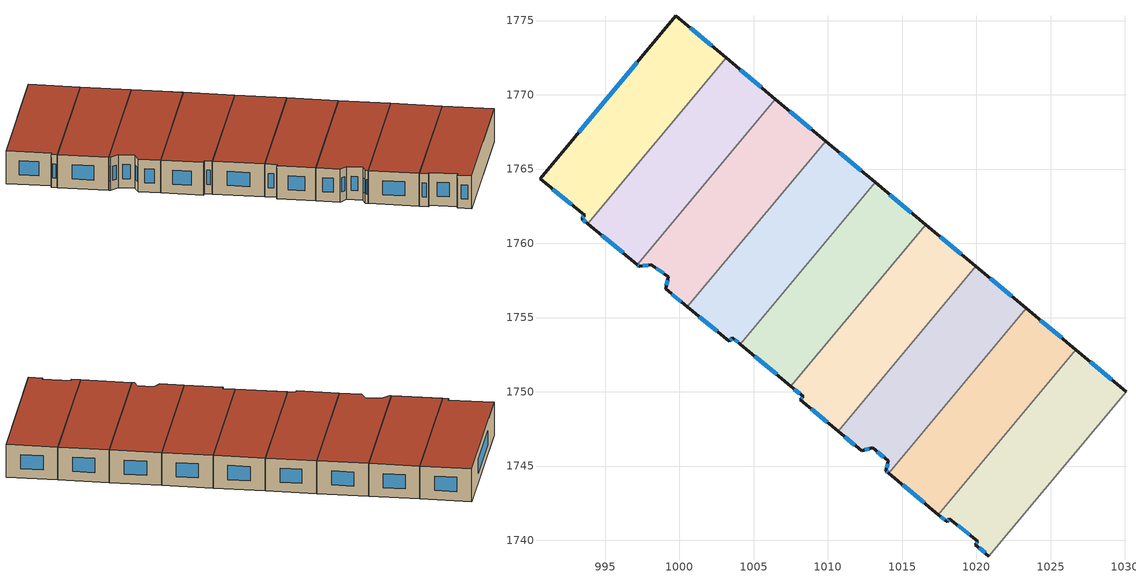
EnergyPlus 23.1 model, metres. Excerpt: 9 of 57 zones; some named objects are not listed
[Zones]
2b78c34cef111126_F5_dwelling_0
 floor to 2b78c34cef111126_F4_dwelling_0 (EU_floor_Construction): 1030.08,1750 1020.85,1738.94 1019.93,1739.7 1020.11,1739.92 1018.19,1741.46 1018.04,1741.23 1017.44,1741.73 1026.7,1752.82 z15
 wall outside (EU_wall_Construction): 1017.44,1741.73 1018.04,1741.23 1018.19,1741.46 1020.11,1739.92 1019.93,1739.7 1020.85,1738.94 / 1030.08,1750 1026.7,1752.82 z15:18
 wall to 2b78c34cef111126_F5_dwelling_1 (EU_wall_Construction): 1026.7,1752.82 1017.44,1741.73 z15:18
 wall adiabatic (EU_wall_Construction): 1020.85,1738.94 1030.08,1750 z15:18
 window (EU_Window_Construction): 1018.73,1741.02 1019.56,1740.36 / 1018.08,1741.3 1018.14,1741.39 / 1017.61,1741.59 1017.87,1741.38 / 1029.11,1750.81 1027.66,1752.02 / 1020.2,1739.48 1020.59,1739.16 / 1020.06,1739.86 1019.98,1739.76 z15.86:17.14
 roof outside (EU_roof_Construction): 1020.85,1738.94 1030.08,1750 1026.7,1752.82 1017.44,1741.73 1018.04,1741.23 1018.19,1741.46 1020.11,1739.92 1019.93,1739.7 z18
2b78c34cef111126_F5_dwelling_1
 floor to 2b78c34cef111126_F4_dwelling_1 (EU_floor_Construction): 1026.7,1752.82 1017.44,1741.73 1014.1,1744.53 1023.36,1755.61 z15
 wall outside (EU_wall_Construction): 1014.1,1744.53 1017.44,1741.73 / 1026.7,1752.82 1023.36,1755.61 z15:18
 wall to 2b78c34cef111126_F5_dwelling_2 (EU_wall_Construction): 1023.36,1755.61 1014.1,1744.53 z15:18
 window (EU_Window_Construction): 1015.05,1743.73 1016.49,1742.53 / 1025.74,1753.62 1024.31,1754.82 z15.86:17.14
 roof outside (EU_roof_Construction): 1017.44,1741.73 1026.7,1752.82 1023.36,1755.61 1014.1,1744.53 z18
2b78c34cef111126_F5_dwelling_2
 floor to 2b78c34cef111126_F4_dwelling_2 (EU_floor_Construction): 1023.36,1755.61 1014.1,1744.53 1013.91,1744.68 1014.08,1745.36 1013.01,1746.22 1012.27,1746.03 1010.69,1747.35 1019.96,1758.45 z15
 wall outside (EU_wall_Construction): 1010.69,1747.35 1012.27,1746.03 1013.01,1746.22 1014.08,1745.36 1013.91,1744.68 1014.1,1744.53 / 1023.36,1755.61 1019.96,1758.45 z15:18
 wall to 2b78c34cef111126_F5_dwelling_3 (EU_wall_Construction): 1019.96,1758.45 1010.69,1747.35 z15:18
 window (EU_Window_Construction): 1012.48,1746.08 1012.8,1746.17 / 1011.14,1746.97 1011.82,1746.4 / 1022.38,1756.42 1020.93,1757.64 / 1013.97,1744.64 1014.05,1744.57 / 1014.03,1745.17 1013.96,1744.87 / 1013.32,1745.98 1013.77,1745.61 z15.86:17.14
 roof outside (EU_roof_Construction): 1014.1,1744.53 1023.36,1755.61 1019.96,1758.45 1010.69,1747.35 1012.27,1746.03 1013.01,1746.22 1014.08,1745.36 1013.91,1744.68 z18
2b78c34cef111126_F5_dwelling_3
 floor to 2b78c34cef111126_F4_dwelling_3 (EU_floor_Construction): 1019.96,1758.45 1010.69,1747.35 1008.16,1749.46 1008.34,1749.68 1007.52,1750.37 1016.6,1761.25 z15
 wall outside (EU_wall_Construction): 1019.96,1758.45 1016.6,1761.25 / 1007.52,1750.37 1008.34,1749.68 1008.16,1749.46 1010.69,1747.35 z15:18
 wall to 2b78c34cef111126_F5_dwelling_4 (EU_wall_Construction): 1016.6,1761.25 1007.52,1750.37 z15:18
 window (EU_Window_Construction): 1019,1759.25 1017.56,1760.45 / 1008.88,1748.86 1009.96,1747.95 / 1008.29,1749.62 1008.21,1749.52 / 1007.75,1750.17 1008.11,1749.88 z15.86:17.14
 roof outside (EU_roof_Construction): 1010.69,1747.35 1019.96,1758.45 1016.6,1761.25 1007.52,1750.37 1008.34,1749.68 1008.16,1749.46 z18
2b78c34cef111126_F5_dwelling_4
 floor to 2b78c34cef111126_F4_dwelling_4 (EU_floor_Construction): 1016.6,1761.25 1007.52,1750.37 1004.11,1753.2 1013.2,1764.09 z15
 wall outside (EU_wall_Construction): 1004.11,1753.2 1007.52,1750.37 / 1016.6,1761.25 1013.2,1764.09 z15:18
 wall to 2b78c34cef111126_F5_dwelling_5 (EU_wall_Construction): 1013.2,1764.09 1004.11,1753.2 z15:18
 window (EU_Window_Construction): 1005.08,1752.39 1006.54,1751.18 / 1015.63,1762.06 1014.17,1763.28 z15.86:17.14
 roof outside (EU_roof_Construction): 1007.52,1750.37 1016.6,1761.25 1013.2,1764.09 1004.11,1753.2 z18
2b78c34cef111126_F5_dwelling_5
 floor to 2b78c34cef111126_F4_dwelling_5 (EU_floor_Construction): 1013.2,1764.09 1004.11,1753.2 1003.57,1753.65 1003.36,1753.41 1000.54,1755.72 1009.86,1766.88 z15
 wall outside (EU_wall_Construction): 1013.2,1764.09 1009.86,1766.88 / 1000.54,1755.72 1003.36,1753.41 1003.57,1753.65 1004.11,1753.2 z15:18
 wall to 2b78c34cef111126_F5_dwelling_6 (EU_wall_Construction): 1009.86,1766.88 1000.54,1755.72 z15:18
 window (EU_Window_Construction): 1012.24,1764.89 1010.81,1766.08 / 1003.73,1753.52 1003.95,1753.33 / 1003.42,1753.48 1003.51,1753.58 / 1001.35,1755.06 1002.56,1754.07 z15.86:17.14
 roof outside (EU_roof_Construction): 1004.11,1753.2 1013.2,1764.09 1009.86,1766.88 1000.54,1755.72 1003.36,1753.41 1003.57,1753.65 z18
2b78c34cef111126_F5_dwelling_6
 floor to 2b78c34cef111126_F4_dwelling_6 (EU_floor_Construction): 1009.86,1766.88 1000.54,1755.72 999.08,1756.93 999.27,1757.73 998.12,1758.57 997.32,1758.44 997.17,1758.57 1006.47,1769.71 z15
 wall outside (EU_wall_Construction): 997.17,1758.57 997.32,1758.44 998.12,1758.57 999.27,1757.73 999.08,1756.93 1000.54,1755.72 / 1009.86,1766.88 1006.47,1769.71 z15:18
 wall to 2b78c34cef111126_F5_dwelling_7 (EU_wall_Construction): 1006.47,1769.71 997.17,1758.57 z15:18
 window (EU_Window_Construction): 997.55,1758.48 997.89,1758.53 / 997.21,1758.53 997.28,1758.48 / 1008.89,1767.69 1007.44,1768.9 / 999.5,1756.58 1000.12,1756.07 / 999.21,1757.5 999.13,1757.16 / 998.45,1758.33 998.94,1757.97 z15.86:17.14
 roof outside (EU_roof_Construction): 1000.54,1755.72 1009.86,1766.88 1006.47,1769.71 997.17,1758.57 997.32,1758.44 998.12,1758.57 999.27,1757.73 999.08,1756.93 z18
2b78c34cef111126_F5_dwelling_7
 floor to 2b78c34cef111126_F4_dwelling_7 (EU_floor_Construction): 1006.47,1769.71 997.17,1758.57 993.83,1761.32 1003.15,1772.48 z15
 wall outside (EU_wall_Construction): 993.83,1761.32 997.17,1758.57 / 1006.47,1769.71 1003.15,1772.48 z15:18
 wall to 2b78c34cef111126_F5_dwelling_8 (EU_wall_Construction): 1003.15,1772.48 993.83,1761.32 z15:18
 window (EU_Window_Construction): 994.78,1760.54 996.22,1759.35 / 1005.52,1770.5 1004.1,1771.69 z15.86:17.14
 roof outside (EU_roof_Construction): 997.17,1758.57 1006.47,1769.71 1003.15,1772.48 993.83,1761.32 z18
2b78c34cef111126_F5_dwelling_8
 floor to 2b78c34cef111126_F4_dwelling_8 (EU_floor_Construction): 1003.15,1772.48 993.83,1761.32 993.42,1761.67 993.63,1761.9 990.62,1764.34 999.76,1775.31 z15
 wall outside (EU_wall_Construction): 1003.15,1772.48 999.76,1775.31 990.62,1764.34 993.63,1761.9 993.42,1761.67 993.83,1761.32 z15:18
 window (EU_Window_Construction): 997.15,1772.17 993.23,1767.47 / 1002.18,1773.29 1000.73,1774.5 / 993.53,1761.57 993.71,1761.42 / 993.57,1761.83 993.48,1761.73 / 991.48,1763.64 992.77,1762.6 z15.86:17.14
 roof outside (EU_roof_Construction): 993.83,1761.32 1003.15,1772.48 999.76,1775.31 990.62,1764.34 993.63,1761.9 993.42,1761.67 z18
[Building]
EU S2 Campaign: North Axis=0; Terrain=City; Solar Distribution=FullExterior
[Site:Location]
Helsinki-Vantaa.AP: Latitude=60.317; Longitude=24.963; Time Zone=2; Elevation=54.6
[SizingPeriod:WeatherFileDays]
AnnualSizingPeriod: Begin Month=1; Begin Day of Month=1; End Month=12; End Day of Month=31; Day of Week for Start Day=Monday; Use Weather File Daylight Saving Period=No; Use Weather File Rain and Snow Indicators=No
[MATERIAL]
EU_InternalMass_Material: Roughness=MediumRough; Thickness=0.1; Conductivity=1; Density=1800; Specific Heat=900; Thermal Absorptance=0.9; Solar Absorptance=0.7; Visible Absorptance=0.7
[MATERIAL:NOMASS] Roughness=MediumRough; Thermal Absorptance=0.9; Solar Absorptance=0.7; Visible Absorptance=0.7
Name | Thermal Resistance
EU_wall_NoMass | 1.10183
EU_roof_NoMass; EU_floor_NoMass | 1.70606
[WINDOWMATERIAL:SIMPLEGLAZINGSYSTEM]
EU_Window_SimpleGlazing: UFactor=3.11035; Solar Heat Gain Coefficient=0.8; Visible Transmittance=0.8
[CONSTRUCTION]
EU_wall_Construction: EU_wall_NoMass
EU_roof_Construction: EU_roof_NoMass
EU_floor_Construction: EU_floor_NoMass
EU_Window_Construction: EU_Window_SimpleGlazing
EU_InternalMass_Construction: EU_InternalMass_Material
[ZONE] Type=1; Multiplier=1; Ceiling Height=autocalculate; Floor Area=autocalculate; Part of Total Floor Area=Yes
Name | Volume
2b78c34cef111126_F5_dwelling_0 | 188.729
2b78c34cef111126_F5_dwelling_1 | 188.687
2b78c34cef111126_F5_dwelling_2 | 188.754
2b78c34cef111126_F5_dwelling_3 | 188.681
2b78c34cef111126_F5_dwelling_4 | 188.723
2b78c34cef111126_F5_dwelling_5 | 188.726
2b78c34cef111126_F5_dwelling_6 | 188.7
2b78c34cef111126_F5_dwelling_7 | 188.709
2b78c34cef111126_F5_dwelling_8 | 188.728
[INTERNALMASS] Construction=EU_InternalMass_Construction
Name | Zone or ZoneList | Surface Area
2b78c34cef111126_F5_dwelling_0_EU_InternalMass | 2b78c34cef111126_F5_dwelling_0 | 62.9099
2b78c34cef111126_F5_dwelling_1_EU_InternalMass | 2b78c34cef111126_F5_dwelling_1 | 62.8957
2b78c34cef111126_F5_dwelling_2_EU_InternalMass | 2b78c34cef111126_F5_dwelling_2 | 62.9182
2b78c34cef111126_F5_dwelling_3_EU_InternalMass | 2b78c34cef111126_F5_dwelling_3 | 62.8934
2b78c34cef111126_F5_dwelling_4_EU_InternalMass | 2b78c34cef111126_F5_dwelling_4 | 62.9078
2b78c34cef111126_F5_dwelling_5_EU_InternalMass | 2b78c34cef111126_F5_dwelling_5 | 62.9091
2b78c34cef111126_F5_dwelling_6_EU_InternalMass | 2b78c34cef111126_F5_dwelling_6 | 62.8995
2b78c34cef111126_F5_dwelling_7_EU_InternalMass | 2b78c34cef111126_F5_dwelling_7 | 62.9032
2b78c34cef111126_F5_dwelling_8_EU_InternalMass | 2b78c34cef111126_F5_dwelling_8 | 62.9093
[OTHEREQUIPMENT] Fuel Type=Electricity; Design Level Calculation Method=Watts/Area; Power per Zone Floor Area=1; Fraction Latent=0; Fraction Radiant=0; Fraction Lost=0; Carbon Dioxide Generation Rate=0; EndUse Subcategory=EU_Step8_InternalGains
Name | Zone or ZoneList or Space or SpaceList | Schedule
EU_Step8_InternalGain_2b78c34cef111126_F5_dwelling_0_f000 | 2b78c34cef111126_F5_dwelling_0 | EU_Step8_GainSchedule_2b78c34cef111126_F5_dwelling_0_f000
EU_Step8_InternalGain_2b78c34cef111126_F5_dwelling_1_f000 | 2b78c34cef111126_F5_dwelling_1 | EU_Step8_GainSchedule_2b78c34cef111126_F5_dwelling_1_f000
EU_Step8_InternalGain_2b78c34cef111126_F5_dwelling_2_f000 | 2b78c34cef111126_F5_dwelling_2 | EU_Step8_GainSchedule_2b78c34cef111126_F5_dwelling_2_f000
EU_Step8_InternalGain_2b78c34cef111126_F5_dwelling_3_f000 | 2b78c34cef111126_F5_dwelling_3 | EU_Step8_GainSchedule_2b78c34cef111126_F5_dwelling_3_f000
EU_Step8_InternalGain_2b78c34cef111126_F5_dwelling_4_f000 | 2b78c34cef111126_F5_dwelling_4 | EU_Step8_GainSchedule_2b78c34cef111126_F5_dwelling_4_f000
EU_Step8_InternalGain_2b78c34cef111126_F5_dwelling_5_f000 | 2b78c34cef111126_F5_dwelling_5 | EU_Step8_GainSchedule_2b78c34cef111126_F5_dwelling_5_f000
EU_Step8_InternalGain_2b78c34cef111126_F5_dwelling_6_f000 | 2b78c34cef111126_F5_dwelling_6 | EU_Step8_GainSchedule_2b78c34cef111126_F5_dwelling_6_f000
EU_Step8_InternalGain_2b78c34cef111126_F5_dwelling_7_f000 | 2b78c34cef111126_F5_dwelling_7 | EU_Step8_GainSchedule_2b78c34cef111126_F5_dwelling_7_f000
EU_Step8_InternalGain_2b78c34cef111126_F5_dwelling_8_f000 | 2b78c34cef111126_F5_dwelling_8 | EU_Step8_GainSchedule_2b78c34cef111126_F5_dwelling_8_f000
[ZONEVENTILATION:DESIGNFLOWRATE] Schedule=EU_AlwaysOn; Design Flow Rate Calculation Method=AirChanges/Hour; Air Changes per Hour=0.756316; Ventilation Type=Natural; Fan Pressure Rise=0; Fan Total Efficiency=1; Constant Term Coefficient=1; Temperature Term Coefficient=0; Velocity Term Coefficient=0; Velocity Squared Term Coefficient=0; Minimum Indoor Temperature=-100; Maximum Indoor Temperature=100; Delta Temperature=-100; Minimum Outdoor Temperature=-100; Maximum Outdoor Temperature=100; Maximum Wind Speed=40
Name | Zone or ZoneList or Space or SpaceList
EU_ConstantAir_2b78c34cef111126_F5_dwelling_0 | 2b78c34cef111126_F5_dwelling_0
EU_ConstantAir_2b78c34cef111126_F5_dwelling_1 | 2b78c34cef111126_F5_dwelling_1
EU_ConstantAir_2b78c34cef111126_F5_dwelling_2 | 2b78c34cef111126_F5_dwelling_2
EU_ConstantAir_2b78c34cef111126_F5_dwelling_3 | 2b78c34cef111126_F5_dwelling_3
EU_ConstantAir_2b78c34cef111126_F5_dwelling_4 | 2b78c34cef111126_F5_dwelling_4
EU_ConstantAir_2b78c34cef111126_F5_dwelling_5 | 2b78c34cef111126_F5_dwelling_5
EU_ConstantAir_2b78c34cef111126_F5_dwelling_6 | 2b78c34cef111126_F5_dwelling_6
EU_ConstantAir_2b78c34cef111126_F5_dwelling_7 | 2b78c34cef111126_F5_dwelling_7
EU_ConstantAir_2b78c34cef111126_F5_dwelling_8 | 2b78c34cef111126_F5_dwelling_8
[HVACTEMPLATE:ZONE:IDEALLOADSAIRSYSTEM] System Availability Schedule=EU_AlwaysOn; Maximum Heating Supply Air Temperature=50; Minimum Cooling Supply Air Temperature=13; Maximum Heating Supply Air Humidity Ratio=0.0156; Minimum Cooling Supply Air Humidity Ratio=0.0077; Heating Limit=NoLimit; Cooling Limit=NoLimit; Heating Availability Schedule=EU_AlwaysOn; Cooling Availability Schedule=EU_CoolingOff; Dehumidification Control Type=ConstantSensibleHeatRatio; Cooling Sensible Heat Ratio=0.7; Dehumidification Setpoint=60; Humidification Control Type=None; Humidification Setpoint=30; Outdoor Air Method=None; Outdoor Air Flow Rate per Person=0.00944; Outdoor Air Flow Rate per Zone Floor Area=0; Outdoor Air Flow Rate per Zone=0; Demand Controlled Ventilation Type=None; Outdoor Air Economizer Type=NoEconomizer; Heat Recovery Type=None; Sensible Heat Recovery Effectiveness=0.7; Latent Heat Recovery Effectiveness=0.65
Name | Template Thermostat
2b78c34cef111126_F5_dwelling_0 | EU_HeatOnly_2b78c34cef111126_F5_dwelling_0
2b78c34cef111126_F5_dwelling_1 | EU_HeatOnly_2b78c34cef111126_F5_dwelling_1
2b78c34cef111126_F5_dwelling_2 | EU_HeatOnly_2b78c34cef111126_F5_dwelling_2
2b78c34cef111126_F5_dwelling_3 | EU_HeatOnly_2b78c34cef111126_F5_dwelling_3
2b78c34cef111126_F5_dwelling_4 | EU_HeatOnly_2b78c34cef111126_F5_dwelling_4
2b78c34cef111126_F5_dwelling_5 | EU_HeatOnly_2b78c34cef111126_F5_dwelling_5
2b78c34cef111126_F5_dwelling_6 | EU_HeatOnly_2b78c34cef111126_F5_dwelling_6
2b78c34cef111126_F5_dwelling_7 | EU_HeatOnly_2b78c34cef111126_F5_dwelling_7
2b78c34cef111126_F5_dwelling_8 | EU_HeatOnly_2b78c34cef111126_F5_dwelling_8
[SIZING:ZONE] Zone Cooling Design Supply Air Temperature Input Method=SupplyAirTemperature; Zone Cooling Design Supply Air Temperature=13; Zone Heating Design Supply Air Temperature Input Method=SupplyAirTemperature; Zone Heating Design Supply Air Temperature=50; Zone Cooling Design Supply Air Humidity Ratio=0.008; Zone Heating Design Supply Air Humidity Ratio=0.008; Cooling Design Air Flow Method=DesignDay; Cooling Design Air Flow Rate=0; Cooling Minimum Air Flow per Zone Floor Area=0.000762; Cooling Minimum Air Flow=0; Cooling Minimum Air Flow Fraction=0.2; Heating Design Air Flow Method=DesignDay; Heating Design Air Flow Rate=0; Heating Maximum Air Flow per Zone Floor Area=0.002032; Heating Maximum Air Flow=0.141576; Heating Maximum Air Flow Fraction=0.3; Account for Dedicated Outdoor Air System=No; Dedicated Outdoor Air System Control Strategy=NeutralSupplyAir; Dedicated Outdoor Air Low Setpoint Temperature for Design=autosize; Dedicated Outdoor Air High Setpoint Temperature for Design=autosize; Zone Load Sizing Method=Sensible Load Only No Latent Load; Zone Latent Cooling Design Supply Air Humidity Ratio Input Method=HumidityRatioDifference; Zone Cooling Design Supply Air Humidity Ratio Difference=0.005; Zone Latent Heating Design Supply Air Humidity Ratio Input Method=HumidityRatioDifference; Zone Humidification Design Supply Air Humidity Ratio Difference=0.005
2b78c34cef111126_F5_dwelling_0; 2b78c34cef111126_F5_dwelling_1; 2b78c34cef111126_F5_dwelling_2; 2b78c34cef111126_F5_dwelling_3; 2b78c34cef111126_F5_dwelling_4; 2b78c34cef111126_F5_dwelling_5; 2b78c34cef111126_F5_dwelling_6; 2b78c34cef111126_F5_dwelling_7; 2b78c34cef111126_F5_dwelling_8
[SCHEDULE:CONSTANT]
Name | Hourly Value
EU_AlwaysOn | 1
EU_CoolingOff | 0
[SCHEDULE:FILE] Column Number=1; Rows to Skip at Top=0; Number of Hours of Data=8760; Column Separator=Comma; Interpolate to Timestep=No; Minutes per Item=60; Adjust Schedule for Daylight Savings=Yes
Name | File
EU_Step8_GainSchedule_2b78c34cef111126_F5_dwelling_0_f000 | ../../schedules/2b78c34cef111126/2b78c34cef111126_F5_dwelling_0_f000_gain.csv
EU_Step8_GainSchedule_2b78c34cef111126_F5_dwelling_1_f000 | ../../schedules/2b78c34cef111126/2b78c34cef111126_F5_dwelling_1_f000_gain.csv
EU_Step8_GainSchedule_2b78c34cef111126_F5_dwelling_2_f000 | ../../schedules/2b78c34cef111126/2b78c34cef111126_F5_dwelling_2_f000_gain.csv
EU_Step8_GainSchedule_2b78c34cef111126_F5_dwelling_3_f000 | ../../schedules/2b78c34cef111126/2b78c34cef111126_F5_dwelling_3_f000_gain.csv
EU_Step8_GainSchedule_2b78c34cef111126_F5_dwelling_4_f000 | ../../schedules/2b78c34cef111126/2b78c34cef111126_F5_dwelling_4_f000_gain.csv
EU_Step8_GainSchedule_2b78c34cef111126_F5_dwelling_5_f000 | ../../schedules/2b78c34cef111126/2b78c34cef111126_F5_dwelling_5_f000_gain.csv
EU_Step8_GainSchedule_2b78c34cef111126_F5_dwelling_6_f000 | ../../schedules/2b78c34cef111126/2b78c34cef111126_F5_dwelling_6_f000_gain.csv
EU_Step8_GainSchedule_2b78c34cef111126_F5_dwelling_7_f000 | ../../schedules/2b78c34cef111126/2b78c34cef111126_F5_dwelling_7_f000_gain.csv
EU_Step8_GainSchedule_2b78c34cef111126_F5_dwelling_8_f000 | ../../schedules/2b78c34cef111126/2b78c34cef111126_F5_dwelling_8_f000_gain.csv
